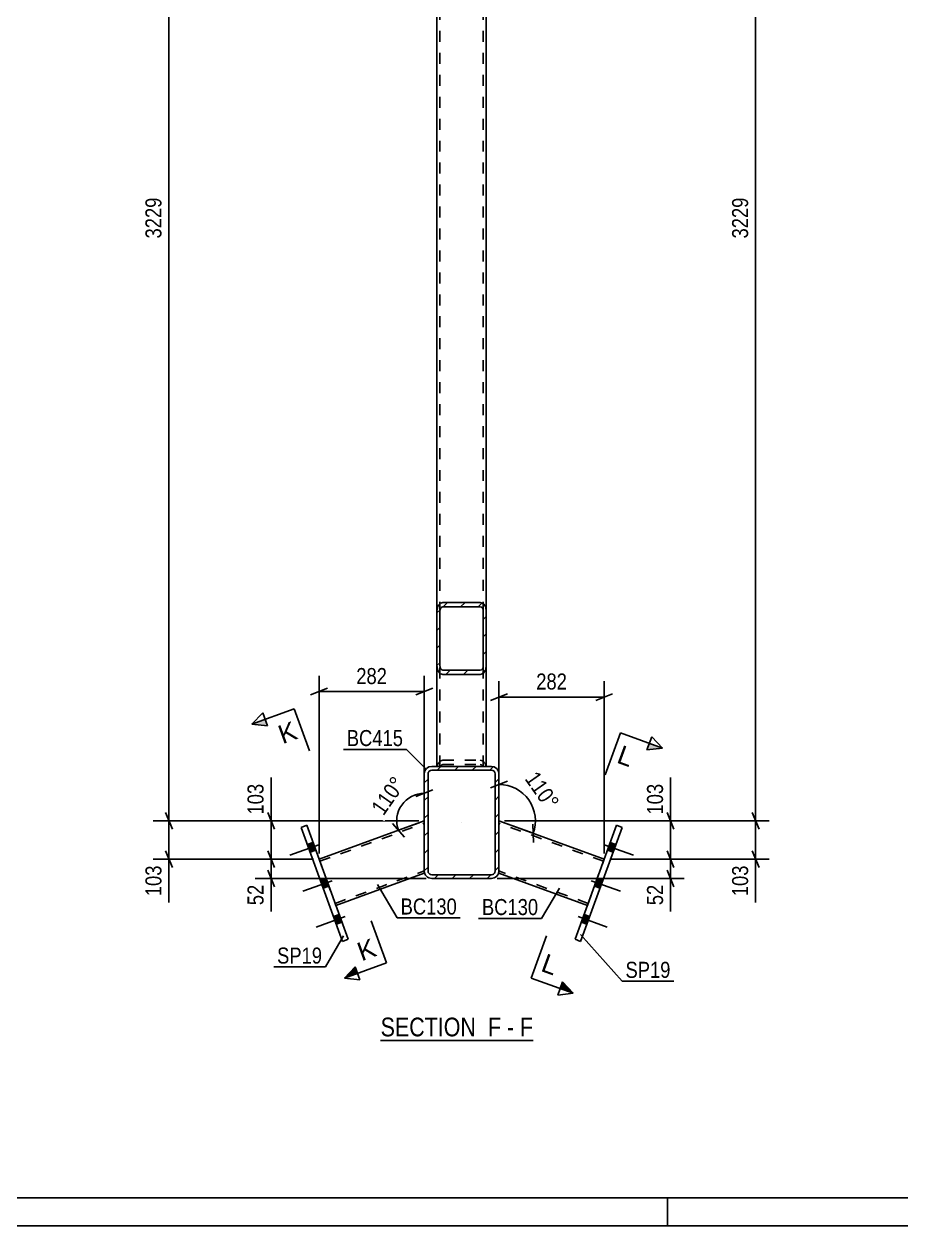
# Model space of a CAD drawing. Header units: millimetres. Extents: x -153 to 1036, y -682 to 159.
# Drawn here: x 291.3 to 447.9, y -682.1 to -467.5 of the extents above; entities that cross this region are included whole.
import ezdxf

# ---------------------------------------------------------------- set-up
doc = ezdxf.new("R2010")
doc.units = ezdxf.units.MM
doc.linetypes.add('DXK_LINE_DOT2', pattern=[3.9198, 1.9599, -1.9599])
doc.linetypes.add('DXK_LINE_DOT3', pattern=[5.9187, 2.979, -0.9799, 0.9799, -0.9799])
doc.styles.add('Arial', font='ARIAL.TTF', dxfattribs={"height": 0.2})
doc.styles.add('Arial Narrow', font='ARIALN.TTF', dxfattribs={"height": 0.2})

# ---------------------------------------------------------------- blocks, each defined once
blk = doc.blocks.new('Unknown-761548098-1163')
at = {"color": 5, "linetype": 'Continuous'}
for p, q in [((-147.81, -677.05), (1031.19, -677.05)), ((406.19, -682.05), (406.19, -677.05)), ((-152.81, -682.05), (1036.19, -682.05))]:
    blk.add_line(p, q, dxfattribs=at)
blk = doc.blocks.new('Unknown-761548098-16 - 21252')
at = {"color": 6, "linetype": 'Continuous'}
blk.add_line((354.99, -648.95), (382.2, -648.95), dxfattribs=at)
at = {"color": 0, "linetype": 'Continuous'}
blk.add_wipeout([(373.1, -648.2), (373.1, -644.7), (354.99, -644.7), (354.99, -648.2)], dxfattribs=at)
at = {"color": 7, "linetype": 'Continuous', "style": 'Arial Narrow'}
blk.add_text('SECTION ', height=3.34, dxfattribs=at).set_placement((354.99, -648.2))
at = {"color": 0, "linetype": 'Continuous'}
blk.add_wipeout([(376.49, -648.2), (376.49, -644.7), (374.15, -644.7), (374.15, -648.2)], dxfattribs=at)
at = {"color": 7, "linetype": 'Continuous', "style": 'Arial Narrow'}
blk.add_text('F', height=3.34, dxfattribs=at).set_placement((374.15, -648.2))
at = {"color": 0, "linetype": 'Continuous'}
blk.add_wipeout([(378.81, -648.2), (378.81, -644.7), (377.54, -644.7), (377.54, -648.2)], dxfattribs=at)
at = {"color": 7, "linetype": 'Continuous', "style": 'Arial Narrow'}
blk.add_text('-', height=3.34, dxfattribs=at).set_placement((377.54, -648.2))
at = {"color": 0, "linetype": 'Continuous'}
blk.add_wipeout([(382.2, -648.2), (382.2, -644.7), (379.86, -644.7), (379.86, -648.2)], dxfattribs=at)
at = {"color": 7, "linetype": 'Continuous', "style": 'Arial Narrow'}
blk.add_text('F', height=3.34, dxfattribs=at).set_placement((379.86, -648.2))
blk = doc.blocks.new('Part-761548098-21257 - 21252')
at = {"linetype": 'Continuous'}
h = blk.add_hatch(dxfattribs=at)
h.set_pattern_fill('', scale=0.7, style=0, pattern_type=0)
h.set_pattern_definition([(45, (365.0503, -582.0221), (-1.57154, 1.57154), [])])
h.paths.add_polyline_path([(365.05, -572.29), (365.05, -582.02), (365.13, -582.62), (365.36, -583.12), (365.71, -583.46), (366.12, -583.58), (372.78, -583.58), (373.19, -583.46), (373.54, -583.12), (373.77, -582.62), (373.85, -582.02), (373.85, -572.29), (373.77, -571.7), (373.54, -571.19), (373.19, -570.85), (372.78, -570.73), (366.12, -570.73), (365.71, -570.85), (365.36, -571.19), (365.13, -571.7)])
h.paths.add_polyline_path([(365.74, -571.74), (365.91, -571.57), (366.12, -571.51), (372.78, -571.51), (372.99, -571.57), (373.16, -571.74), (373.28, -571.99), (373.32, -572.29), (373.32, -582.02), (373.28, -582.32), (373.16, -582.57), (372.99, -582.74), (372.78, -582.8), (366.12, -582.8), (365.91, -582.74), (365.74, -582.57), (365.62, -582.32), (365.58, -582.02), (365.58, -572.29), (365.62, -571.99)])
at = {"color": 2, "linetype": 'Continuous'}
for p, q in [((366.12, -570.73), (365.71, -570.85)), ((366.12, -570.73), (372.78, -570.73)), ((373.19, -570.85), (372.78, -570.73)), ((365.13, -571.7), (365.05, -572.29)), ((365.05, -582.02), (365.05, -572.29)), ((365.58, -572.29), (365.62, -571.99)), ((365.58, -582.02), (365.58, -572.29)), ((365.91, -571.57), (366.12, -571.51)), ((366.12, -571.51), (372.78, -571.51)), ((372.78, -571.51), (372.99, -571.57)), ((373.28, -571.99), (373.32, -572.29)), ((373.32, -582.02), (373.32, -572.29)), ((373.85, -572.29), (373.77, -571.7)), ((373.85, -582.02), (373.85, -572.29)), ((365.05, -600.01), (365.05, -582.02)), ((365.05, -582.02), (365.13, -582.62)), ((365.62, -582.32), (365.58, -582.02)), ((365.71, -583.46), (366.12, -583.58)), ((366.12, -582.8), (365.91, -582.74)), ((366.12, -582.8), (372.78, -582.8)), ((366.12, -583.58), (372.78, -583.58)), ((372.99, -582.74), (372.78, -582.8)), ((372.78, -583.58), (373.19, -583.46)), ((373.32, -582.02), (373.28, -582.32)), ((373.77, -582.62), (373.85, -582.02)), ((373.85, -600.01), (373.85, -582.02))]:
    blk.add_line(p, q, dxfattribs=at)
at = {"color": 7, "linetype": 'DXK_LINE_DOT2'}
for p, q in [((365.05, -582.02), (365.05, -572.29)), ((365.58, -600.01), (365.58, -572.29)), ((373.32, -600.01), (373.32, -572.29)), ((373.85, -582.02), (373.85, -572.29)), ((365.05, -600.01), (373.85, -600.01)), ((365.11, -600.01), (365.13, -599.87)), ((365.74, -599.92), (365.7, -600.01)), ((365.71, -599.03), (366.12, -598.91)), ((365.91, -599.75), (365.74, -599.92)), ((366.12, -599.69), (365.91, -599.75)), ((366.12, -598.91), (372.78, -598.91)), ((366.12, -599.69), (372.78, -599.69)), ((372.78, -598.91), (373.19, -599.03)), ((372.99, -599.75), (372.78, -599.69)), ((373.16, -599.92), (372.99, -599.75)), ((373.2, -600.01), (373.16, -599.92)), ((373.77, -599.87), (373.79, -600.01))]:
    blk.add_line(p, q, dxfattribs=at)
at = {"color": 2, "linetype": 'Continuous'}
for centre, radius, start, end in [((366.51, -572.02), 1.42, 124.4664, 166.7051), ((366.31, -572.16), 0.709, 124.4664, 166.7051), ((372.59, -572.16), 0.709, 13.2949, 55.5336), ((372.39, -572.02), 1.42, 13.2949, 55.5336), ((366.51, -582.29), 1.42, 193.2949, 235.5336), ((366.31, -582.16), 0.709, 193.2949, 235.5336), ((372.59, -582.16), 0.709, 304.4664, 346.7051), ((372.39, -582.29), 1.42, 304.4664, 346.7051)]:
    blk.add_arc(centre, radius, start, end, dxfattribs=at)
at = {"color": 7, "linetype": 'DXK_LINE_DOT2'}
for centre, start, end in [((366.51, -600.2), 124.4664, 166.7051), ((372.39, -600.2), 13.2949, 55.5336)]:
    blk.add_arc(centre, 1.42, start, end, dxfattribs=at)
blk = doc.blocks.new('Part-761548098-21267 - 21252')
at = {"color": 7, "linetype": 'DXK_LINE_DOT2'}
for p, q in [((365.05, -407.34), (373.85, -407.34)), ((365.05, -435.06), (365.05, -407.34)), ((365.58, -600.01), (365.58, -407.34)), ((373.32, -600.01), (373.32, -407.34)), ((373.85, -435.06), (373.85, -407.34)), ((365.05, -600.01), (365.05, -572.29)), ((373.85, -600.01), (373.85, -572.29)), ((373.85, -600.01), (365.05, -600.01))]:
    blk.add_line(p, q, dxfattribs=at)
at = {"color": 2, "linetype": 'Continuous'}
for p, q in [((365.05, -572.29), (365.05, -435.06)), ((373.85, -572.29), (373.85, -435.06))]:
    blk.add_line(p, q, dxfattribs=at)
blk = doc.blocks.new('Part-761548098-21276 - 21252')
at = {"color": 2, "linetype": 'Continuous'}
for p, q in [((343.99, -616.57), (362.78, -609.73)), ((347, -624.84), (362.78, -619.09)), ((362.78, -619.09), (362.78, -618.68))]:
    blk.add_line(p, q, dxfattribs=at)
at = {"color": 7, "linetype": 'DXK_LINE_DOT2'}
for p, q in [((344.13, -616.95), (362.78, -610.16)), ((362.78, -618.68), (362.78, -609.73)), ((343.99, -616.57), (347, -624.84)), ((346.86, -624.46), (362.78, -618.67))]:
    blk.add_line(p, q, dxfattribs=at)
blk = doc.blocks.new('Part-761548098-21282 - 21252')
at = {"color": 7, "linetype": 'DXK_LINE_DOT2'}
for p, q in [((365.05, -600.01), (365.05, -567.96)), ((365.58, -600.01), (365.58, -567.96)), ((373.32, -600.01), (373.32, -567.96)), ((373.85, -600.01), (373.85, -567.96)), ((373.85, -600.01), (365.05, -600.01)), ((365.13, -599.87), (365.11, -600.01)), ((365.7, -600.01), (365.74, -599.92)), ((366.12, -598.91), (365.71, -599.03)), ((365.74, -599.92), (365.91, -599.75)), ((365.91, -599.75), (366.12, -599.69)), ((366.12, -598.91), (372.78, -598.91)), ((366.12, -599.69), (372.78, -599.69)), ((373.19, -599.03), (372.78, -598.91)), ((372.78, -599.69), (372.99, -599.75)), ((372.99, -599.75), (373.16, -599.92)), ((373.16, -599.92), (373.2, -600.01)), ((373.79, -600.01), (373.77, -599.87))]:
    blk.add_line(p, q, dxfattribs=at)
for centre, start, end in [((366.51, -600.2), 124.4664, 166.7051), ((372.39, -600.2), 13.2949, 55.5336)]:
    blk.add_arc(centre, 1.42, start, end, dxfattribs=at)
blk = doc.blocks.new('Part-761548098-21306 - 21252')
at = {"color": 2, "linetype": 'Continuous'}
for p, q in [((394.91, -616.57), (376.12, -609.73)), ((376.12, -619.03), (376.12, -618.68)), ((376.12, -619.03), (376.12, -619.09)), ((376.12, -619.09), (391.9, -624.84))]:
    blk.add_line(p, q, dxfattribs=at)
at = {"color": 7, "linetype": 'DXK_LINE_DOT2'}
for p, q in [((376.12, -609.79), (376.12, -609.73)), ((376.12, -618.68), (376.12, -609.73)), ((394.77, -616.95), (376.12, -610.15)), ((391.9, -624.84), (394.91, -616.57)), ((392.04, -624.46), (376.12, -618.67))]:
    blk.add_line(p, q, dxfattribs=at)
blk = doc.blocks.new('Part-761548098-21309 - 21252')
at = {"color": 2, "linetype": 'Continuous'}
for p, q in [((397.11, -610.52), (389.7, -630.88)), ((398.11, -610.89), (390.7, -631.25)), ((397.11, -610.52), (398.11, -610.89)), ((390.7, -631.25), (389.7, -630.88))]:
    blk.add_line(p, q, dxfattribs=at)
blk = doc.blocks.new('Part-761548098-21310 - 21252')
at = {"color": 2, "linetype": 'Continuous'}
for p, q in [((340.79, -610.89), (341.79, -610.52)), ((340.79, -610.89), (348.2, -631.25)), ((349.2, -630.88), (341.79, -610.52)), ((348.2, -631.25), (349.2, -630.88))]:
    blk.add_line(p, q, dxfattribs=at)
blk = doc.blocks.new('Part-761548098-21319 - 21252')
at = {"linetype": 'Continuous'}
h = blk.add_hatch(dxfattribs=at)
h.set_pattern_fill('', scale=0.7, style=0, pattern_type=0)
h.set_pattern_definition([(45, (362.7837, -618.6778), (-1.57154, 1.57154), [])])
h.paths.add_polyline_path([(362.78, -601.34), (362.78, -618.68), (362.89, -619.19), (363.17, -619.62), (363.61, -619.91), (364.12, -620.01), (374.78, -620.01), (375.29, -619.91), (375.73, -619.62), (376.02, -619.19), (376.12, -618.68), (376.12, -601.34), (376.02, -600.83), (375.73, -600.4), (375.29, -600.11), (374.78, -600.01), (364.12, -600.01), (363.61, -600.11), (363.17, -600.4), (362.89, -600.83)])
h.paths.add_polyline_path([(363.65, -600.87), (363.86, -600.73), (364.12, -600.68), (374.78, -600.68), (375.04, -600.73), (375.26, -600.87), (375.4, -601.09), (375.45, -601.34), (375.45, -618.68), (375.4, -618.93), (375.26, -619.15), (375.04, -619.29), (374.78, -619.34), (364.12, -619.34), (363.86, -619.29), (363.65, -619.15), (363.5, -618.93), (363.45, -618.68), (363.45, -601.34), (363.5, -601.09)])
at = {"color": 2, "linetype": 'Continuous'}
for p, q in [((364.12, -600.01), (363.61, -600.11)), ((363.86, -600.73), (364.12, -600.68)), ((364.12, -600.01), (374.78, -600.01)), ((364.12, -600.68), (374.78, -600.68)), ((375.29, -600.11), (374.78, -600.01)), ((374.78, -600.68), (375.04, -600.73)), ((362.89, -600.83), (362.78, -601.34)), ((362.78, -618.68), (362.78, -601.34)), ((363.45, -601.34), (363.5, -601.09)), ((363.45, -618.68), (363.45, -601.34)), ((375.4, -601.09), (375.45, -601.34)), ((375.45, -618.68), (375.45, -601.34)), ((376.12, -601.34), (376.02, -600.83)), ((376.12, -618.68), (376.12, -601.34)), ((362.78, -618.68), (362.89, -619.19)), ((363.5, -618.93), (363.45, -618.68)), ((363.61, -619.91), (364.12, -620.01)), ((364.12, -619.34), (363.86, -619.29)), ((364.12, -619.34), (374.78, -619.34)), ((364.12, -620.01), (374.78, -620.01)), ((375.04, -619.29), (374.78, -619.34)), ((374.78, -620.01), (375.29, -619.91)), ((375.45, -618.68), (375.4, -618.93)), ((376.02, -619.19), (376.12, -618.68))]:
    blk.add_line(p, q, dxfattribs=at)
at = {"color": 7, "linetype": 'DXK_LINE_DOT3'}
blk.add_line((369.45, -610.01), (369.45, -610.01), dxfattribs=at)
at = {"color": 2, "linetype": 'Continuous'}
for centre, radius, start, end in [((364.12, -601.34), 1.33, 112.5, 157.5), ((364.12, -601.34), 0.667, 112.5, 157.5), ((374.78, -601.34), 0.667, 22.5, 67.5), ((374.78, -601.34), 1.33, 22.5, 67.5), ((364.12, -618.68), 1.33, 202.5, 247.5), ((364.12, -618.68), 0.667, 202.5, 247.5), ((374.78, -618.68), 0.667, 292.5, 337.5), ((374.78, -618.68), 1.33, 292.5, 337.5)]:
    blk.add_arc(centre, radius, start, end, dxfattribs=at)
blk = doc.blocks.new('Bolt-761548098-21397 - 21252')
at = {"linetype": 'Continuous'}
for points in [[(395.99, -613.59), (395.49, -614.97), (396.49, -615.34), (397, -613.96)], [(395.99, -613.59), (395.49, -614.97), (396.49, -615.34), (397, -613.96)], [(395.99, -613.59), (395.49, -614.97), (396.49, -615.34), (397, -613.96)], [(393.66, -620.01), (393.15, -621.39), (394.16, -621.76), (394.66, -620.38)], [(393.66, -620.01), (393.15, -621.39), (394.16, -621.76), (394.66, -620.38)], [(391.32, -626.44), (390.82, -627.81), (391.82, -628.18), (392.32, -626.8)], [(391.32, -626.44), (390.82, -627.81), (391.82, -628.18), (392.32, -626.8)], [(391.32, -626.44), (390.82, -627.81), (391.82, -628.18), (392.32, -626.8)]]:
    blk.add_hatch(color=1, dxfattribs=at).paths.add_polyline_path(points)
at = {"color": 1, "linetype": 'Continuous'}
for p, q in [((395.99, -613.59), (397, -613.96)), ((395.99, -613.59), (397, -613.96)), ((395.99, -613.59), (397, -613.96)), ((394.93, -613.99), (400.13, -615.88)), ((394.93, -613.99), (400.13, -615.88)), ((394.93, -613.99), (400.13, -615.88)), ((395.49, -614.97), (396.49, -615.34)), ((395.49, -614.97), (396.49, -615.34)), ((395.49, -614.97), (396.49, -615.34)), ((393.66, -620.01), (394.66, -620.38)), ((393.66, -620.01), (394.66, -620.38)), ((392.59, -620.41), (397.79, -622.3)), ((392.59, -620.41), (397.79, -622.3)), ((393.15, -621.39), (394.16, -621.76)), ((393.15, -621.39), (394.16, -621.76)), ((391.32, -626.44), (392.32, -626.8)), ((391.32, -626.44), (392.32, -626.8)), ((391.32, -626.44), (392.32, -626.8)), ((390.25, -626.83), (395.45, -628.72)), ((390.25, -626.83), (395.45, -628.72)), ((390.25, -626.83), (395.45, -628.72)), ((390.82, -627.81), (391.82, -628.18)), ((390.82, -627.81), (391.82, -628.18)), ((390.82, -627.81), (391.82, -628.18))]:
    blk.add_line(p, q, dxfattribs=at)
blk = doc.blocks.new('Bolt-761548098-21398 - 21252')
at = {"linetype": 'Continuous'}
for points in [[(343.41, -614.97), (342.91, -613.59), (341.9, -613.96), (342.41, -615.34)], [(343.41, -614.97), (342.91, -613.59), (341.9, -613.96), (342.41, -615.34)], [(343.41, -614.97), (342.91, -613.59), (341.9, -613.96), (342.41, -615.34)], [(345.75, -621.39), (345.24, -620.02), (344.24, -620.38), (344.74, -621.76)], [(345.75, -621.39), (345.24, -620.02), (344.24, -620.38), (344.74, -621.76)], [(348.08, -627.82), (347.58, -626.44), (346.58, -626.8), (347.08, -628.18)], [(348.08, -627.82), (347.58, -626.44), (346.58, -626.8), (347.08, -628.18)], [(348.08, -627.82), (347.58, -626.44), (346.58, -626.8), (347.08, -628.18)]]:
    blk.add_hatch(color=1, dxfattribs=at).paths.add_polyline_path(points)
at = {"color": 1, "linetype": 'Continuous'}
for p, q in [((342.91, -613.59), (341.9, -613.96)), ((342.91, -613.59), (341.9, -613.96)), ((342.91, -613.59), (341.9, -613.96)), ((343.97, -613.99), (338.77, -615.88)), ((343.97, -613.99), (338.77, -615.88)), ((343.97, -613.99), (338.77, -615.88)), ((343.41, -614.97), (342.41, -615.34)), ((343.41, -614.97), (342.41, -615.34)), ((343.41, -614.97), (342.41, -615.34)), ((345.24, -620.02), (344.24, -620.38)), ((345.24, -620.02), (344.24, -620.38)), ((346.31, -620.41), (341.11, -622.3)), ((346.31, -620.41), (341.11, -622.3)), ((345.75, -621.39), (344.74, -621.76)), ((345.75, -621.39), (344.74, -621.76)), ((347.58, -626.44), (346.58, -626.8)), ((347.58, -626.44), (346.58, -626.8)), ((347.58, -626.44), (346.58, -626.8)), ((348.65, -626.83), (343.45, -628.72)), ((348.65, -626.83), (343.45, -628.72)), ((348.65, -626.83), (343.45, -628.72)), ((348.08, -627.82), (347.08, -628.18)), ((348.08, -627.82), (347.08, -628.18)), ((348.08, -627.82), (347.08, -628.18))]:
    blk.add_line(p, q, dxfattribs=at)
blk = doc.blocks.new('StraightDimension-761548098-24510 - 21252')
at = {"color": 7, "linetype": 'Continuous'}
for p, q in [((334.83, -608.23), (336.03, -611.23)), ((361.78, -609.73), (332.58, -609.73)), ((335.43, -616.57), (335.43, -609.73)), ((336.03, -618.07), (334.83, -615.07)), ((342.99, -616.57), (332.58, -616.57))]:
    blk.add_line(p, q, dxfattribs=at)
at = {"color": 0}
blk.add_wipeout([(334.68, -602.52), (330.48, -602.52), (330.48, -609.2), (334.68, -609.2)], dxfattribs=at)
at = {"color": 7, "linetype": 'Continuous'}
blk.add_line((335.43, -609.73), (335.43, -602), dxfattribs=at)
blk.add_line((335.43, -609.73), (335.43, -602), dxfattribs=at)
at = {"color": 3, "style": 'Arial Narrow'}
blk.add_text('103', height=2.863, rotation=90.0002, dxfattribs=at).set_placement((334.08, -608.6))
blk = doc.blocks.new('StraightDimension-761548098-24531 - 21252')
at = {"color": 7, "linetype": 'Continuous'}
for p, q in [((406.16, -608.23), (407.36, -611.23)), ((377.12, -609.73), (409.16, -609.73)), ((406.76, -616.57), (406.76, -609.73)), ((407.36, -618.07), (406.16, -615.07)), ((395.91, -616.57), (409.16, -616.57))]:
    blk.add_line(p, q, dxfattribs=at)
at = {"color": 0}
blk.add_wipeout([(406.01, -602.52), (401.81, -602.52), (401.81, -609.2), (406.01, -609.2)], dxfattribs=at)
at = {"color": 7, "linetype": 'Continuous'}
blk.add_line((406.76, -609.73), (406.76, -601.99), dxfattribs=at)
blk.add_line((406.76, -609.73), (406.76, -601.99), dxfattribs=at)
at = {"color": 3, "style": 'Arial Narrow'}
blk.add_text('103', height=2.863, rotation=90.0002, dxfattribs=at).set_placement((405.41, -608.6))
blk = doc.blocks.new('StraightDimension-761548098-24511 - 21252')
at = {"color": 7, "linetype": 'Continuous'}
for p, q in [((334.83, -615.07), (336.03, -618.07)), ((342.99, -616.57), (332.58, -616.57)), ((335.43, -620.01), (335.43, -616.57)), ((363.12, -620.01), (332.58, -620.01)), ((336.03, -621.51), (334.83, -618.51))]:
    blk.add_line(p, q, dxfattribs=at)
at = {"color": 0}
blk.add_wipeout([(334.68, -620.54), (330.48, -620.54), (330.48, -625.39), (334.68, -625.39)], dxfattribs=at)
at = {"color": 7, "linetype": 'Continuous'}
blk.add_line((335.43, -620.01), (335.43, -625.92), dxfattribs=at)
blk.add_line((335.43, -620.01), (335.43, -625.92), dxfattribs=at)
at = {"color": 3, "style": 'Arial Narrow'}
blk.add_text('52', height=2.863, rotation=90.0002, dxfattribs=at).set_placement((334.08, -624.79))
blk = doc.blocks.new('StraightDimension-761548098-24553 - 21252')
at = {"color": 7, "linetype": 'Continuous'}
for p, q in [((421.95, -609.73), (421.95, -394.48)), ((421.35, -608.23), (422.55, -611.23)), ((377.12, -609.73), (424.35, -609.73))]:
    blk.add_line(p, q, dxfattribs=at)
at = {"color": 0}
blk.add_wipeout([(421.2, -497.85), (417, -497.85), (417, -506.36), (421.2, -506.36)], dxfattribs=at)
at = {"color": 3, "style": 'Arial Narrow'}
blk.add_text('3229', height=2.863, rotation=90.0002, dxfattribs=at).set_placement((420.6, -505.76))
blk = doc.blocks.new('StraightDimension-761548098-24554 - 21252')
at = {"color": 7, "linetype": 'Continuous'}
for p, q in [((421.35, -608.23), (422.55, -611.23)), ((377.12, -609.73), (424.35, -609.73)), ((421.95, -616.57), (421.95, -609.73)), ((422.55, -618.07), (421.35, -615.07)), ((395.91, -616.57), (424.35, -616.57))]:
    blk.add_line(p, q, dxfattribs=at)
at = {"color": 0}
blk.add_wipeout([(421.2, -617.09), (417, -617.09), (417, -623.78), (421.2, -623.78)], dxfattribs=at)
at = {"color": 7, "linetype": 'Continuous'}
blk.add_line((421.95, -616.57), (421.95, -624.3), dxfattribs=at)
blk.add_line((421.95, -616.57), (421.95, -624.3), dxfattribs=at)
at = {"color": 3, "style": 'Arial Narrow'}
blk.add_text('103', height=2.863, rotation=90.0002, dxfattribs=at).set_placement((420.6, -623.18))
blk = doc.blocks.new('StraightDimension-761548098-24478 - 21252')
at = {"color": 7, "linetype": 'Continuous'}
for p, q in [((316.6, -608.23), (317.8, -611.23)), ((361.78, -609.73), (314.35, -609.73)), ((317.2, -616.57), (317.2, -609.73)), ((317.8, -618.07), (316.6, -615.07)), ((342.99, -616.57), (314.35, -616.57))]:
    blk.add_line(p, q, dxfattribs=at)
at = {"color": 0}
blk.add_wipeout([(316.45, -617.1), (312.25, -617.1), (312.25, -623.78), (316.45, -623.78)], dxfattribs=at)
at = {"color": 7, "linetype": 'Continuous'}
blk.add_line((317.2, -616.57), (317.2, -624.3), dxfattribs=at)
blk.add_line((317.2, -616.57), (317.2, -624.3), dxfattribs=at)
at = {"color": 3, "style": 'Arial Narrow'}
blk.add_text('103', height=2.863, rotation=90.0002, dxfattribs=at).set_placement((315.85, -623.18))
blk = doc.blocks.new('StraightDimension-761548098-24477 - 21252')
at = {"color": 7, "linetype": 'Continuous'}
for p, q in [((317.2, -609.73), (317.2, -394.48)), ((316.6, -608.23), (317.8, -611.23)), ((361.78, -609.73), (314.35, -609.73))]:
    blk.add_line(p, q, dxfattribs=at)
at = {"color": 0}
blk.add_wipeout([(316.45, -497.85), (312.25, -497.85), (312.25, -506.36), (316.45, -506.36)], dxfattribs=at)
at = {"color": 3, "style": 'Arial Narrow'}
blk.add_text('3229', height=2.863, rotation=90.0002, dxfattribs=at).set_placement((315.85, -505.76))
blk = doc.blocks.new('StraightDimension-761548098-24532 - 21252')
at = {"color": 7, "linetype": 'Continuous'}
for p, q in [((406.16, -615.07), (407.36, -618.07)), ((395.91, -616.57), (409.16, -616.57)), ((406.76, -620.01), (406.76, -616.57)), ((375.78, -620.01), (409.16, -620.01)), ((407.36, -621.51), (406.16, -618.51))]:
    blk.add_line(p, q, dxfattribs=at)
at = {"color": 0}
blk.add_wipeout([(406.01, -620.54), (401.81, -620.54), (401.81, -625.39), (406.01, -625.39)], dxfattribs=at)
at = {"color": 7, "linetype": 'Continuous'}
blk.add_line((406.76, -620.01), (406.76, -625.92), dxfattribs=at)
blk.add_line((406.76, -620.01), (406.76, -625.92), dxfattribs=at)
at = {"color": 3, "style": 'Arial Narrow'}
blk.add_text('52', height=2.863, rotation=90.0002, dxfattribs=at).set_placement((405.41, -624.79))
blk = doc.blocks.new('StraightDimension-761548098-24646 - 21252')
at = {"color": 7, "linetype": 'Continuous'}
for p, q in [((343.99, -615.57), (343.99, -583.81)), ((362.78, -608.73), (362.78, -583.81)), ((345.49, -586.06), (342.49, -587.26)), ((343.99, -586.66), (362.78, -586.66)), ((361.28, -587.26), (364.28, -586.06))]:
    blk.add_line(p, q, dxfattribs=at)
at = {"color": 0}
blk.add_wipeout([(356.73, -585.91), (356.73, -581.71), (350.04, -581.71), (350.04, -585.91)], dxfattribs=at)
at = {"color": 3, "style": 'Arial Narrow'}
blk.add_text('282', height=2.863, dxfattribs=at).set_placement((350.64, -585.31))
blk = doc.blocks.new('StraightDimension-761548098-24657 - 21252')
at = {"color": 7, "linetype": 'Continuous'}
for p, q in [((376.12, -608.73), (376.12, -584.78)), ((394.91, -615.57), (394.91, -584.78)), ((377.62, -587.03), (374.62, -588.23)), ((376.12, -587.63), (394.91, -587.63)), ((393.41, -588.23), (396.41, -587.03))]:
    blk.add_line(p, q, dxfattribs=at)
at = {"color": 0}
blk.add_wipeout([(388.86, -586.88), (388.86, -582.68), (382.17, -582.68), (382.17, -586.88)], dxfattribs=at)
at = {"color": 3, "style": 'Arial Narrow'}
blk.add_text('282', height=2.863, dxfattribs=at).set_placement((382.77, -586.28))
blk = doc.blocks.new('AngleDimension-761548098-25031 - 21252')
at = {"color": 7, "linetype": 'Continuous'}
for p, q in [((364.28, -604.21), (361.28, -605.41)), ((362.78, -604.81), (362.78, -609.73)), ((359.24, -612.62), (357.09, -610.21)), ((358.16, -611.41), (362.78, -609.73)), ((361.84, -610.07), (358.16, -611.41))]:
    blk.add_line(p, q, dxfattribs=at)
blk.add_arc((362.78, -609.73), 4.92, 90, 200, dxfattribs=at)
at = {"color": 0}
blk.add_wipeout([(360.4, -603), (356.96, -600.59), (352.2, -607.38), (355.64, -609.79)], dxfattribs=at)
at = {"color": 3, "style": 'Arial Narrow'}
blk.add_text('110°', height=2.863, rotation=54.9982, dxfattribs=at).set_placement((355.49, -608.95))
blk = doc.blocks.new('AngleDimension-761548098-25039 - 21252')
at = {"color": 7, "linetype": 'Continuous'}
for p, q in [((374.62, -603.83), (377.62, -602.63)), ((376.12, -608.73), (376.12, -603.23)), ((376.12, -603.23), (376.12, -609.73)), ((382.22, -611.95), (376.12, -609.73)), ((382.27, -613.57), (382.17, -610.34))]:
    blk.add_line(p, q, dxfattribs=at)
blk.add_arc((376.12, -609.73), 6.5, 340, 90, dxfattribs=at)
at = {"color": 0}
blk.add_wipeout([(384.55, -608.88), (387.99, -606.47), (383.24, -599.68), (379.8, -602.09)], dxfattribs=at)
at = {"color": 3, "style": 'Arial Narrow'}
blk.add_text('110°', height=2.863, rotation=-54.9982, dxfattribs=at).set_placement((380.63, -602.24))
blk = doc.blocks.new('SectionMark-761548098-26577 - 21252')
at = {"linetype": 'Continuous'}
for points in [[(402.54, -597.06), (402.97, -595.89), (405.32, -596.75)], [(387.04, -639.67), (387.46, -638.49), (389.39, -640.52)]]:
    blk.add_hatch(color=6, dxfattribs=at).paths.add_polyline_path(points)
at = {"color": 6, "linetype": 'Continuous'}
for p, q in [((402.54, -597.06), (403.4, -594.72)), ((403.4, -594.72), (405.32, -596.75)), ((405.32, -596.75), (402.54, -597.06)), ((387.46, -638.49), (386.61, -640.84)), ((389.39, -640.52), (387.46, -638.49)), ((389.39, -640.52), (386.61, -640.84))]:
    blk.add_line(p, q, dxfattribs=at)
at = {"color": 0, "linetype": 'Continuous'}
for points in [[(399.38, -600.17), (400.58, -596.88), (398.14, -596), (396.95, -599.28)], [(385.84, -637.37), (387.04, -634.08), (384.6, -633.19), (383.41, -636.48)]]:
    blk.add_wipeout(points, dxfattribs=at)
at = {"color": 6, "linetype": 'Continuous'}
for p, q in [((397.8, -594.01), (395.06, -601.53)), ((397.8, -594.01), (405.32, -596.75)), ((381.87, -637.79), (384.6, -630.27)), ((381.87, -637.79), (389.39, -640.52))]:
    blk.add_line(p, q, dxfattribs=at)
at = {"color": 3, "linetype": 'Continuous', "style": 'Arial'}
for p in [(396.95, -599.28), (383.41, -636.48)]:
    blk.add_text('L', height=3.34, rotation=-20.002, dxfattribs=at).set_placement(p)
blk = doc.blocks.new('Mark-761548098-24968 - 21252')
at = {"color": 0}
blk.add_wipeout([(368.6, -626.45), (368.6, -623.45), (358.56, -623.45), (358.56, -626.45)], dxfattribs=at)
blk.add_wipeout([(368.6, -626.45), (368.6, -623.45), (358.56, -623.45), (358.56, -626.45)], dxfattribs=at)
at = {"color": 30, "linetype": 'Continuous'}
for p, q in [((354.4, -621.08), (357.96, -627.05)), ((357.96, -627.05), (369.2, -627.05))]:
    blk.add_line(p, q, dxfattribs=at)
at = {"color": 3, "style": 'Arial Narrow'}
blk.add_text('BC130', height=2.863, dxfattribs=at).set_placement((358.56, -626.45))
blk = doc.blocks.new('Mark-761548098-24971 - 21252')
at = {"color": 0}
blk.add_wipeout([(383.13, -626.55), (383.13, -623.55), (373.08, -623.55), (373.08, -626.55)], dxfattribs=at)
blk.add_wipeout([(383.13, -626.55), (383.13, -623.55), (373.08, -623.55), (373.08, -626.55)], dxfattribs=at)
at = {"color": 30, "linetype": 'Continuous'}
for p in [(386.95, -621.76), (372.48, -627.15)]:
    blk.add_line(p, (383.73, -627.15), dxfattribs=at)
at = {"color": 3, "style": 'Arial Narrow'}
blk.add_text('BC130', height=2.863, dxfattribs=at).set_placement((373.08, -626.55))
blk = doc.blocks.new('Mark-761548098-24974 - 21252')
at = {"color": 0}
blk.add_wipeout([(406.75, -637.76), (406.75, -634.76), (398.71, -634.76), (398.71, -637.76)], dxfattribs=at)
blk.add_wipeout([(406.75, -637.76), (406.75, -634.76), (398.71, -634.76), (398.71, -637.76)], dxfattribs=at)
at = {"color": 30, "linetype": 'Continuous'}
for p, q in [((390.67, -629.99), (398.11, -638.36)), ((398.11, -638.36), (407.35, -638.36))]:
    blk.add_line(p, q, dxfattribs=at)
at = {"color": 3, "style": 'Arial Narrow'}
blk.add_text('SP19', height=2.863, dxfattribs=at).set_placement((398.71, -637.76))
blk = doc.blocks.new('Mark-761548098-24977 - 21252')
at = {"color": 0}
blk.add_wipeout([(344.54, -635.21), (344.54, -632.21), (336.5, -632.21), (336.5, -635.21)], dxfattribs=at)
blk.add_wipeout([(344.54, -635.21), (344.54, -632.21), (336.5, -632.21), (336.5, -635.21)], dxfattribs=at)
at = {"color": 30, "linetype": 'Continuous'}
for p in [(348.33, -630.26), (335.9, -635.81)]:
    blk.add_line(p, (345.14, -635.81), dxfattribs=at)
at = {"color": 3, "style": 'Arial Narrow'}
blk.add_text('SP19', height=2.863, dxfattribs=at).set_placement((336.5, -635.21))
blk = doc.blocks.new('Mark-761548098-24980 - 21252')
at = {"color": 0}
blk.add_wipeout([(359, -596.38), (359, -593.38), (348.95, -593.38), (348.95, -596.38)], dxfattribs=at)
blk.add_wipeout([(359, -596.38), (359, -593.38), (348.95, -593.38), (348.95, -596.38)], dxfattribs=at)
at = {"color": 30, "linetype": 'Continuous'}
for p in [(348.35, -596.98), (363.13, -600.52)]:
    blk.add_line(p, (359.6, -596.98), dxfattribs=at)
at = {"color": 3, "style": 'Arial Narrow'}
blk.add_text('BC415', height=2.863, dxfattribs=at).set_placement((348.95, -596.38))
blk = doc.blocks.new('SectionMark-761548098-26502 - 21252')
at = {"linetype": 'Continuous'}
blk.add_hatch(color=6, dxfattribs=at).paths.add_polyline_path([(334.37, -591.6), (334.8, -592.78), (332.02, -592.46)])
at = {"color": 6, "linetype": 'Continuous'}
for p, q in [((332.02, -592.46), (333.94, -590.43)), ((334.8, -592.78), (333.94, -590.43)), ((332.02, -592.46), (334.8, -592.78)), ((351.3, -638.13), (348.53, -637.81))]:
    blk.add_line(p, q, dxfattribs=at)
at = {"color": 0, "linetype": 'Continuous'}
for points in [[(340.39, -595), (339.2, -591.71), (336.28, -592.77), (337.47, -596.06)], [(354.51, -633.77), (353.31, -630.48), (350.39, -631.55), (351.58, -634.83)]]:
    blk.add_wipeout(points, dxfattribs=at)
at = {"linetype": 'Continuous'}
blk.add_hatch(color=6, dxfattribs=at).paths.add_polyline_path([(350.45, -635.78), (350.88, -636.95), (348.53, -637.81)])
at = {"color": 6, "linetype": 'Continuous'}
for p, q in [((339.54, -589.72), (332.02, -592.46)), ((339.54, -589.72), (342.28, -597.24)), ((356.05, -635.07), (353.31, -627.56)), ((356.05, -635.07), (348.53, -637.81)), ((348.53, -637.81), (350.45, -635.78)), ((350.45, -635.78), (351.3, -638.13))]:
    blk.add_line(p, q, dxfattribs=at)
at = {"color": 3, "linetype": 'Continuous', "style": 'Arial'}
for p in [(337.47, -596.06), (351.58, -634.83)]:
    blk.add_text('K', height=3.34, rotation=20.002, dxfattribs=at).set_placement(p)

msp = doc.modelspace()

# ---------------------------------------------------------------- block references
for name in ['Unknown-761548098-1163', 'Part-761548098-21267 - 21252', 'Part-761548098-21282 - 21252', 'Part-761548098-21257 - 21252', 'Part-761548098-21319 - 21252', 'Part-761548098-21310 - 21252', 'Part-761548098-21276 - 21252', 'Part-761548098-21306 - 21252', 'Part-761548098-21309 - 21252', 'Bolt-761548098-21398 - 21252', 'Bolt-761548098-21397 - 21252']:
    msp.add_blockref(name, (0, 0))

# ---------------------------------------------------------------- next in the draw order: block references
for name in ['StraightDimension-761548098-24510 - 21252', 'StraightDimension-761548098-24531 - 21252', 'Mark-761548098-24977 - 21252', 'Unknown-761548098-16 - 21252']:
    msp.add_blockref(name, (0, 0))

# ---------------------------------------------------------------- next in the draw order: block references
for name in ['StraightDimension-761548098-24553 - 21252', 'StraightDimension-761548098-24511 - 21252']:
    msp.add_blockref(name, (0, 0))

# ---------------------------------------------------------------- next in the draw order: block references
for name in ['StraightDimension-761548098-24478 - 21252', 'StraightDimension-761548098-24554 - 21252']:
    msp.add_blockref(name, (0, 0))

# ---------------------------------------------------------------- next in the draw order: block references
for name in ['StraightDimension-761548098-24477 - 21252', 'StraightDimension-761548098-24532 - 21252', 'Mark-761548098-24968 - 21252']:
    msp.add_blockref(name, (0, 0))

# ---------------------------------------------------------------- next in the draw order: block references
for name in ['StraightDimension-761548098-24646 - 21252', 'StraightDimension-761548098-24657 - 21252']:
    msp.add_blockref(name, (0, 0))

# ---------------------------------------------------------------- next in the draw order: block references
for name in ['AngleDimension-761548098-25031 - 21252', 'AngleDimension-761548098-25039 - 21252']:
    msp.add_blockref(name, (0, 0))

# ---------------------------------------------------------------- next in the draw order: block references
for name in ['Mark-761548098-24980 - 21252', 'SectionMark-761548098-26577 - 21252']:
    msp.add_blockref(name, (0, 0))

# ---------------------------------------------------------------- next in the draw order: block references
for name in ['SectionMark-761548098-26502 - 21252', 'Mark-761548098-24971 - 21252', 'Mark-761548098-24974 - 21252']:
    msp.add_blockref(name, (0, 0))

doc.saveas('drawing.dxf')
